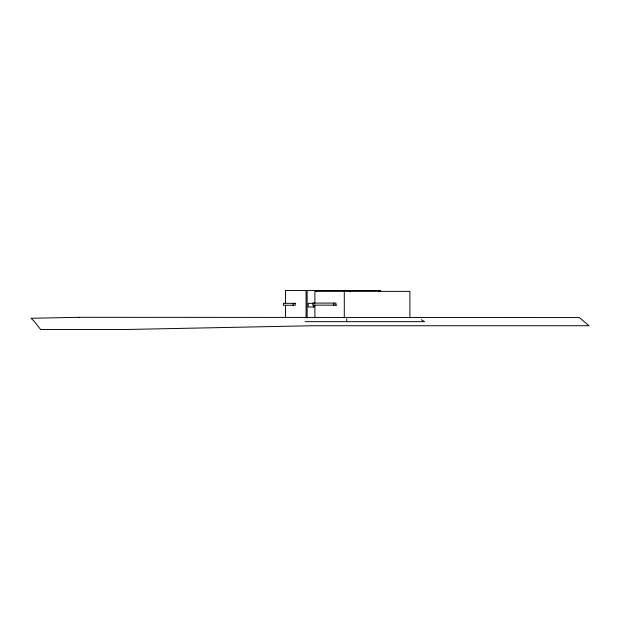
<?xml version="1.0" encoding="UTF-8"?>
<svg xmlns="http://www.w3.org/2000/svg" width="620" height="620" viewBox="0 0 620 620"><rect width="100%" height="100%" fill="white"/><g stroke="black" fill="none" stroke-linecap="round" stroke-linejoin="round"><path stroke-width="0.93" d="M314.069 303.312L308.217 303.312L308.217 307.016L314.069 307.016L314.069 305.164M336.583 305.164L312.774 305.164L312.774 303.087L335.916 303.087L335.916 305.164M305.079 321.656L424.576 321.656L421.305 319.726M346.704 318.757L346.719 321.656M409.897 317.812L409.897 291.369L314.89 291.369L314.89 303.087M380.494 291.369L380.494 290.47L285.495 290.47L285.495 303.312M379.006 290.47L379.006 291.369M350.168 290.47L350.168 291.88M344.294 291.369L344.294 317.812M333.8 303.087L333.8 305.164M316.378 290.47L316.378 291.369M315.952 290.47L315.952 291.369M314.89 305.164L314.89 317.851M313.433 305.164L313.433 307.016M307.132 290.47L307.132 317.82M306.079 290.47L306.079 317.82M293.097 303.312L293.097 305.257M285.495 305.257L285.495 317.797M79.042 317.308L31 318.277L33.953 321.044L40.649 329.53L124.388 329.53L312.542 325.733L589 325.733L579.359 317.587L79.042 317.308M295.213 303.312L283.379 303.312L283.379 305.257L295.213 305.257L295.213 303.312"/></g></svg>
